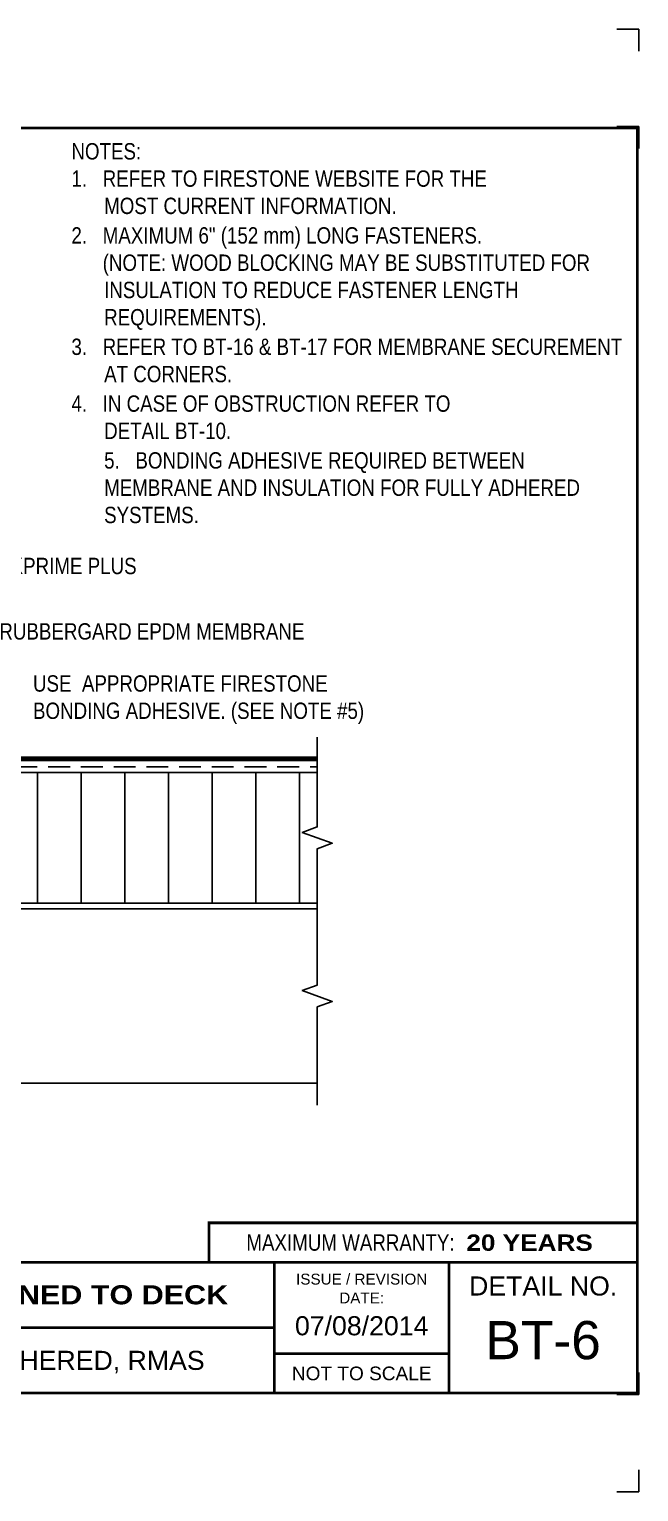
# Model space of a CAD drawing. Header units: inches. Extents: x 121.4 to 141.5, y -89.4 to -72.6.
# Drawn here: x 134.49 to 141.48, y -89.38 to -72.62 of the extents above; entities that cross this region are included whole.
import ezdxf
from ezdxf.enums import TextEntityAlignment as Align

# ---------------------------------------------------------------- set-up
doc = ezdxf.new("R2010")
doc.units = ezdxf.units.IN
doc.header["$MEASUREMENT"] = 0
doc.linetypes.add('HIDDEN', pattern=[0.375, 0.25, -0.125])
doc.layers.get('0').update_dxf_attribs({"linetype": 'CONTINUOUS'})
doc.layers.get('DEFPOINTS').update_dxf_attribs({"linetype": 'CONTINUOUS'})
for name, color, linetype in [('FSBP-ADHESIVE', 1, 'HIDDEN'), ('FSBP-ANNO-NOTE', 7, 'CONTINUOUS'), ('FSBP-INSULATION', 7, 'CONTINUOUS'), ('FSBP-MEMBRANE', 7, 'CONTINUOUS'), ('FSBP-SUBSTRATE-GENERIC', 9, 'CONTINUOUS'), ('FSBP-TTLB', 7, 'CONTINUOUS'), ('FSBP-TTLB-BORDER', 7, 'CONTINUOUS'), ('FSBP-TTLB-TEXT', 7, 'CONTINUOUS')]:
    doc.layers.add(name, color=color, linetype=linetype)
doc.styles.add('FSBP_ARIAL', font='arial.ttf')
doc.styles.add('FSBP_ARIAL_BOLD', font='')
doc.styles.add('FSBP_ARIAL_NAR', font='ARIALN.TTF')
doc.styles.get('FSBP_ARIAL_BOLD').set_extended_font_data('Arial Black')

# ---------------------------------------------------------------- blocks, each defined once
blk = doc.blocks.new('TTLB-EPDM_1')
at = {"layer": 'DEFPOINTS', "linetype": 'Continuous', "ltscale": 1.75}
for points in [[(20.01562500000003, 13.88083333333333), (20.01562500000003, 14.13083333333333), (19.76562500000003, 14.13083333333333)], [(20.01562500000003, -2.380833333333342), (20.01562500000003, -2.630833333333342), (19.76562500000003, -2.630833333333342)]]:
    blk.add_lwpolyline(points, dxfattribs=at)
at = {"layer": 'DEFPOINTS', "color": 1}
for points in [[(20.015625, 12.765625), (20.015625, 13.015625), (19.765625, 13.015625)], [(20.015625, -1.265625), (20.015625, -1.515625), (19.765625, -1.515625)]]:
    blk.add_lwpolyline(points, dxfattribs=at)
at = {"layer": 'FSBP-TTLB', "const_width": 0.03125}
blk.add_lwpolyline([(15.09028770518938, 0), (20, 0), (20, 0.4512598240669945), (15.09028770518938, 0.4512598240669945)], close=True, dxfattribs=at)
for points in [[(0, 0), (0, -1.5), (20, -1.5), (20, 0), (0, 0)], [(15.84028770518938, 0), (15.84028770518938, -1.5)], [(17.84110496735593, 0), (17.84110496735593, -1.5)], [(20, 0), (20, -1.5)], [(4.825208527206769, -0.75), (15.84028770518938, -0.75)], [(15.84028770518938, -1.048740175933006), (17.84110496735593, -1.048740175933006)]]:
    blk.add_lwpolyline(points, dxfattribs=at)
at = {"layer": 'FSBP-TTLB-BORDER', "const_width": 0.03125}
blk.add_lwpolyline([(20, 0), (20, 13), (0, 13), (0, 0)], dxfattribs=at)
at = {"layer": 'FSBP-TTLB-TEXT', "style": 'FSBP_ARIAL_NAR'}
blk.add_text('MAXIMUM WARRANTY:', height=0.1875, dxfattribs=at).set_placement((17.90516569312837, 0.2256299120335257), align=Align.MIDDLE_RIGHT)
at = {"layer": 'FSBP-TTLB-TEXT', "style": 'FSBP_ARIAL'}
for s, height, p in [('ISSUE / REVISION', 0.125, (16.84069633627263, -0.1938496373466023)), ('DETAIL NO.', 0.21875, (18.92055248367797, -0.2724398367368792)), ('DATE:', 0.125, (16.84069633627263, -0.409973105348854)), ('NOT TO SCALE', 0.15625, (16.84069633627263, -1.274370087966503))]:
    blk.add_text(s, height=height, dxfattribs=at).set_placement(p, align=Align.MIDDLE_CENTER)
at = {"layer": 'FSBP-TTLB-TEXT'}
for tag, height, style, p in [('MAXIMUM_WARRANTY', 0.1875, 'FSBP_ARIAL_BOLD', (18.03987100774941, 0.2240244307510579)), ('ACCPT_SYSTEMS', 0.21875, 'FSBP_ARIAL', (12.49438170418193, -1.125))]:
    blk.add_attdef(tag, text='', height=height, dxfattribs=dict(at, style=style)).set_placement(p, align=Align.MIDDLE_LEFT)
for tag, height, style, p in [('DETAIL_DESCP_LINE_1', 0.21875, 'FSBP_ARIAL_BOLD', (10.33118450231211, -0.3736318192489421)), ('ISSUE_REV_DATE', 0.21875, 'FSBP_ARIAL', (16.84069633627263, -0.7282559425942452)), ('DETAIL_NUMBER', 0.4375, 'FSBP_ARIAL', (18.91941590748775, -0.8931630692489421))]:
    blk.add_attdef(tag, text='', height=height, dxfattribs=dict(at, style=style)).set_placement(p, align=Align.MIDDLE_CENTER)

msp = doc.modelspace()

# ---------------------------------------------------------------- hatches: boundary and pattern name
at = {"layer": 'FSBP-INSULATION'}
h = msp.add_hatch(dxfattribs=at)
h.set_pattern_fill('LINE', color=256, scale=4, angle=90, style=0)
h.set_pattern_definition([(90, (-21.91144476127135, -87.54577799559597), (-0.5, 3.061515884555943e-17), [])])
h.paths.add_polyline_path([(127.9612164191531, -81.13704831022987), (127.9612164191531, -81.20719034309904), (127.9768414191532, -81.21127165364537), (127.9377789191531, -81.23263564429685), (127.9377789191532, -81.26420291131409), (127.9768414191531, -81.2744061876799), (127.9377789191531, -81.29577017833138), (127.9377789191531, -81.32733744534862), (127.9768414191531, -81.33754072171438), (127.9377789191531, -81.35890471236586), (127.9377789191531, -81.3904719793831), (127.9768414191532, -81.40067525574891), (127.9377789191531, -81.42203924640039), (127.9377789191531, -81.45360651341763), (127.9768414191531, -81.46380978978344), (127.9377789191531, -81.48517378043492), (127.9377789191531, -81.51674104745216), (127.9768414191532, -81.52694432381792), (127.9377789191531, -81.5483083144694), (127.9377789191531, -81.57987558148669), (127.9768414191531, -81.59007885785245), (127.9377789191531, -81.61144284850393), (127.9377789191531, -81.64301011552116), (127.9768414191531, -81.65321339188698), (127.9377789191531, -81.67457738253846), (127.9377789191531, -81.7061446495557), (127.9768414191531, -81.71634792592145), (127.9377789191531, -81.73771191657293), (127.9377789191531, -81.76927918359023), (127.9768414191531, -81.77948245995599), (127.9377789191531, -81.80084645060747), (127.9377789191531, -81.8324137176247), (127.9768414191532, -81.84261699399052), (127.9377789191531, -81.863980984642), (127.9377789191531, -81.89554825165924), (127.9768414191531, -81.905751528025), (127.9377789191532, -81.92711551867647), (127.9377789191531, -81.95868278569377), (127.9768414191532, -81.96888606205952), (127.9377789191531, -81.990250052711), (127.9377789191531, -82.0218173197283), (127.9768414191531, -82.03202059609406), (127.9377789191531, -82.05338458674554), (127.9377789191531, -82.08495185376277), (127.9768414191531, -82.09515513012853), (127.9377789191531, -82.11651912078007), (127.9377789191531, -82.1480863877973), (127.9768414191531, -82.15828966416306), (127.9377789191531, -82.17965365481454), (127.9377789191531, -82.21122092183184), (127.9768414191532, -82.2214241981976), (127.9377789191531, -82.24278818884908), (127.9377789191531, -82.27435545586631), (127.9768414191531, -82.28455873223213), (127.9377789191531, -82.30592272288361), (127.9377789191531, -82.33748998990085), (127.9768414191532, -82.3476932662666), (127.9377789191531, -82.36905725691808), (127.9377789191531, -82.40062452393532), (127.9768414191531, -82.41082780030113), (127.9377789191531, -82.43219179095261), (127.9377789191531, -82.46375905796985), (127.9768414191532, -82.47396233433567), (127.9377789191531, -82.49532632498715), (127.9377789191531, -82.52689359200438), (127.9768414191532, -82.53709686837014), (127.9377789191531, -82.55846085902162), (127.9377789191531, -82.59002812603892), (127.9768414191532, -82.60023140240467), (127.9377789191531, -82.62159539305615), (127.9377789191531, -82.63704831022987), (137.7940221683713, -82.6370483102297), (137.7940221683712, -82.01204831022987), (137.9657395070872, -81.94954831022987), (137.6223048296553, -81.82454831022987), (137.7940221683713, -81.76204831022987), (137.7940221683713, -81.13704831022999)])
h.paths.add_polyline_path([(126.3049664191532, -82.63704831022987), (127.7479127338845, -82.63704831022987), (127.7971539191531, -82.6101174117532), (127.7971539191531, -82.57855014473596), (127.7580914191532, -82.56834686837014), (127.7971539191532, -82.54698287771866), (127.7971539191531, -82.51541561070142), (127.7580914191531, -82.50521233433567), (127.7971539191531, -82.48384834368413), (127.7971539191531, -82.45228107666689), (127.7580914191531, -82.44207780030113), (127.7971539191531, -82.42071380964965), (127.7971539191531, -82.38914654263236), (127.7580914191531, -82.3789432662666), (127.7971539191532, -82.35757927561512), (127.7971539191531, -82.32601200859789), (127.7580914191531, -82.31580873223213), (127.7971539191532, -82.29444474158059), (127.7971539191531, -82.26287747456335), (127.7580914191531, -82.2526741981976), (127.7971539191531, -82.23131020754612), (127.7971539191531, -82.19974294052882), (127.7580914191531, -82.18953966416306), (127.7971539191531, -82.16817567351158), (127.7971539191531, -82.13660840649435), (127.7580914191532, -82.12640513012853), (127.7971539191532, -82.10504113947705), (127.7971539191532, -82.07347387245981), (127.7580914191531, -82.06327059609406), (127.7971539191532, -82.04190660544258), (127.7971539191531, -82.01033933842528), (127.7580914191531, -82.00013606205952), (127.7971539191531, -81.97877207140805), (127.7971539191531, -81.94720480439081), (127.7580914191531, -81.937001528025), (127.7971539191531, -81.91563753737351), (127.7971539191531, -81.88407027035628), (127.7580914191531, -81.87386699399052), (127.7971539191531, -81.85250300333904), (127.7971539191531, -81.82093573632174), (127.7580914191531, -81.81073245995599), (127.7971539191531, -81.7893684693045), (127.7971539191532, -81.75780120228727), (127.7580914191531, -81.74759792592145), (127.7971539191531, -81.72623393526997), (127.7971539191531, -81.69466666825274), (127.7580914191531, -81.68446339188698), (127.7971539191531, -81.6630994012355), (127.7971539191531, -81.6315321342182), (127.7580914191531, -81.62132885785245), (127.7971539191532, -81.59996486720097), (127.7971539191531, -81.56839760018373), (127.7580914191531, -81.55819432381792), (127.7971539191532, -81.53683033316644), (127.7971539191531, -81.5052630661492), (127.7580914191531, -81.49505978978344), (127.7971539191531, -81.47369579913196), (127.7971539191531, -81.44212853211467), (127.7580914191531, -81.43192525574891), (127.7971539191531, -81.41056126509743), (127.7971539191531, -81.37899399808013), (127.7580914191531, -81.36879072171438), (127.7971539191532, -81.3474267310629), (127.7971539191531, -81.31585946404566), (127.7580914191532, -81.3056561876799), (127.7971539191532, -81.28429219702836), (127.7971539191531, -81.25272493001113), (127.7580914191531, -81.24252165364537), (127.7971539191531, -81.22115766299389), (127.7737164191531, -81.20106837727961), (127.7737164191531, -81.13704831022987), (126.3049664191531, -81.13704831022987)])
h.paths.add_polyline_path([(130.712149904267, -82.03250149917947), (133.3868386832575, -82.03250149917947), (133.3868386832575, -81.74146722223541), (130.712149904267, -81.74146722223541)], flags=24)

# ---------------------------------------------------------------- linework, layer by layer
at = {"layer": 'FSBP-ADHESIVE', "linetype": 'HIDDEN'}
msp.add_line((127.9612164191531, -81.07454831022987), (137.7940221683713, -81.07454831022999), dxfattribs=at)
at = {"layer": 'FSBP-INSULATION', "linetype": 'Continuous'}
msp.add_lwpolyline([(137.7940221683713, -82.63704831022987), (137.7940221683712, -82.01204831022987), (137.9657395070872, -81.94954831022987), (137.6223048296553, -81.82454831022987), (137.7940221683712, -81.76204831022987), (137.7940221683713, -80.73204831022996)], dxfattribs=at)
at = {"layer": 'FSBP-INSULATION'}
for points in [[(137.7940221683713, -81.13704831022999), (127.9612164191531, -81.13704831022987)], [(127.9684544698713, -82.63704831022987), (137.7940221683713, -82.6370483102297)]]:
    msp.add_lwpolyline(points, dxfattribs=at)
at = {"layer": 'FSBP-MEMBRANE', "linetype": 'Continuous', "const_width": 0.06}
msp.add_lwpolyline([(137.7940221683713, -80.98204831022996), (127.9612164191531, -80.9820483102299)], dxfattribs=at)
at = {"layer": 'FSBP-SUBSTRATE-GENERIC'}
for points in [[(127.7971539191531, -82.69954831022993), (126.3049664191531, -82.69954831022987), (126.3049664191531, -84.69954831022987), (137.7940221683713, -84.69954831022982)], [(137.7940221683713, -82.69954831022999), (127.9696146691115, -82.69954831022993)], [(137.7940221683713, -84.94954831022976), (137.7940221683712, -83.82454831022987), (137.9657395070872, -83.76204831022987), (137.6223048296553, -83.63704831022987), (137.7940221683712, -83.57454831022987), (137.7940221683713, -82.6370483102297)]]:
    msp.add_lwpolyline(points, dxfattribs=at)

# ---------------------------------------------------------------- block references
msp.add_blockref('TTLB-EPDM_1', (121.462701130455, -86.75070450356519)).add_auto_attribs({'DETAIL_DESCP_LINE_1': 'BASE TIE-IN WITH 2" METAL PLATES FASTENED TO DECK', 'ACCPT_SYSTEMS': 'ADHERED, RMAS', 'ISSUE_REV_DATE': '07/08/2014', 'DETAIL_NUMBER': 'BT-6', 'MAXIMUM_WARRANTY': '20 YEARS'})

# ---------------------------------------------------------------- texts
at = {"layer": 'FSBP-ANNO-NOTE', "style": 'FSBP_ARIAL_NAR'}
for s, p in [('QUICKPRIME PLUS', (133.7434175657245, -78.77111761350228)), ('RUBBERGARD EPDM MEMBRANE', (134.1514841062732, -79.52111761350228))]:
    msp.add_text(s, height=0.1875, dxfattribs=at).set_placement(p, align=Align.MIDDLE_LEFT)
at = {"layer": 'FSBP-ANNO-NOTE', "char_height": 0.1875, "attachment_point": 1, "style": 'FSBP_ARIAL_NAR'}
for s, width, gutter_width, heights, insert in [('\\pi-0.375,l0.375,t0.1875,0.375;NOTES:\\P1.   REFER TO FIRESTONE WEBSITE FOR THE                MOST CURRENT INFORMATION.\\P{\\H0.083333x;\\P\\pt0.375;}2.   MAXIMUM 6" (152 mm) LONG FASTENERS. \\P      (NOTE: WOOD BLOCKING MAY BE SUBSTITUTED FOR INSULATION TO REDUCE FASTENER LENGTH REQUIREMENTS). \\P{\\H0.083333x;\\P}3.   REFER TO BT-16 & BT-17 FOR MEMBRANE SECUREMENT AT CORNERS.\\P{\\H0.083333x;\\P}4.   IN CASE OF OBSTRUCTION REFER TO\\P\\pi0;DETAIL BT-10.\\P{\\H0.083333x;\\P\\pi-0.375;}5.   BONDING ADHESIVE REQUIRED BETWEEN MEMBRANE AND INSULATION FOR FULLY ADHERED SYSTEMS.', 6.309235984965767, 25.61258359297398, [4.515846571615315], (134.9769952980296, -73.9251329464962)), ('\\pt0.375;USE  APPROPRIATE FIRESTONE BONDING ADHESIVE. (SEE NOTE #5)', 4.01171875, 23.08110225731588, [0.6171875000000018], (134.5367331973723, -80.02427417523086))]:
    msp.add_mtext_dynamic_manual_height_columns(s, width=width, gutter_width=gutter_width, heights=heights, dxfattribs=dict(at, insert=insert))

doc.saveas('drawing.dxf')
